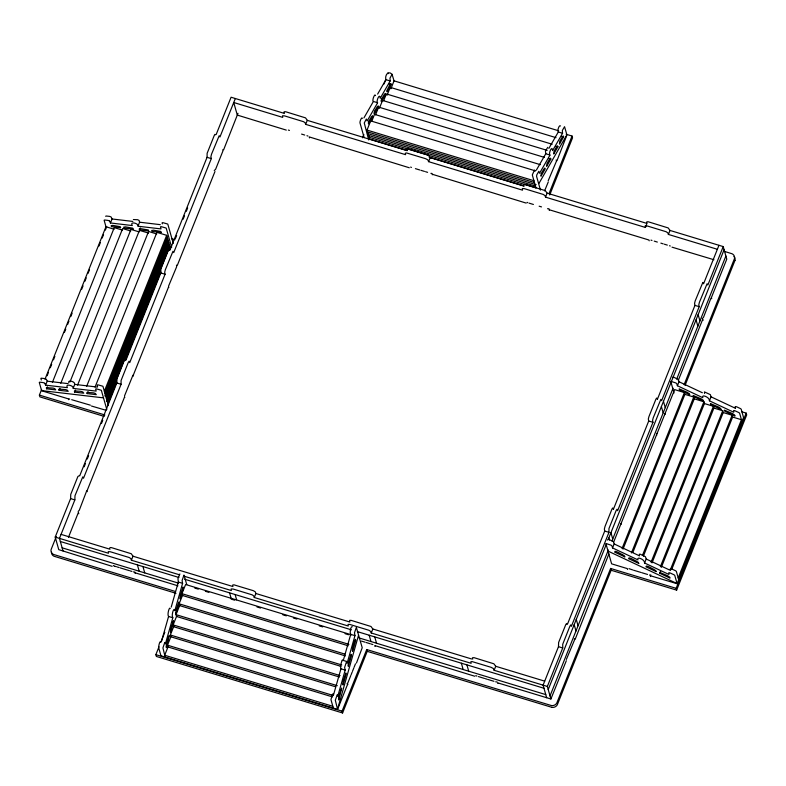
<?xml version="1.0" encoding="UTF-8"?>
<svg xmlns="http://www.w3.org/2000/svg" width="786" height="786" viewBox="0 0 786 786"><rect width="100%" height="100%" fill="white"/><g stroke="black" fill="none" stroke-linecap="round" stroke-linejoin="round"><path stroke-width="1.18" d="M664.72 413.986L664.534 414.802M620.861 523.731L620.665 524.517M179.876 573.957L177.96 578.683L178.334 582.043L171.21 607.136M186.773 584.617L183.973 575.077L182.106 580.461L182.588 583.33L174.846 610.624C173.932 606.291 171.083 615.428 172.812 617.767L165.384 643.921L164.765 642.476L162.928 647.919L165.198 657.057M352.383 626.727C350.969 625.558 349.387 632.396 350.713 634.351L343.59 659.454M356.461 663.04L362.218 647.743L356.353 627.385L354.486 632.769L354.967 635.648L347.127 663.227L346.606 661.439L342.352 660.142L341.802 661.055L340.358 666.273L340.947 668.788L333.51 694.942M161.444 641.523L168.568 616.479C166.917 614.878 169.432 605.898 170.238 608.639M168.528 637.033L166.514 644.343A4.284 1.002 -73.1 0 1 166.445 645.041L166.318 645.787A4.038 0.953 -73.1 0 1 166.131 646.534L166.396 647.654L169.255 635.717A2.663 0.629 -73.1 0 1 169.059 636.169L168.626 636.994M346.606 661.439L344.622 667.452L345.192 670.085L337.764 696.229L337.263 694.736L335.308 700.228L337.577 709.375L160.943 655.77L158.634 647.605C158.674 645.797 159.666 640.57 160.894 641.74M354.722 640.728L352.698 648.047A4.284 1.002 -73.1 0 1 352.639 648.735L352.511 649.482A4.038 0.953 -73.1 0 1 352.325 650.238L352.59 651.348L355.704 640.384L355.419 639.352L354.781 640.718M337.872 708.048L358.455 635.56M734.979 260.421L685.068 385.356M355.469 663.826L354.181 667.078M44.989 379.255L105.972 226.751L114.088 229.217M104.224 416.403L39.89 396.881L39.388 395.093L41.658 389.404M47.121 375.747L48.486 372.328M50.304 367.779L51.67 364.37M53.487 359.821L54.853 356.402M64.403 332.507L65.769 329.098M67.586 324.549L68.952 321.13M70.769 316.581L72.135 313.172M81.695 289.277L83.061 285.858M84.878 281.309L86.244 277.9M88.061 273.351L89.427 269.932M98.977 246.038L100.343 242.628M102.16 238.079L103.526 234.66M105.344 230.111L106.709 226.702M106.817 409.535L101.325 390.259L96.511 388.883A1.867 0.619 21.8 0 0 95.666 389.198L96.157 391.114L73.393 388.441C73.963 385.464 64.511 383.096 67.429 387.675L45.617 385.169L47.209 381.171L46.384 379.324A1.71 0.57 21.8 0 0 44.566 378.567L41.609 378.223A1.749 0.58 21.8 0 0 40.911 378.577L41.324 380.011M171.662 247.344L166.18 228.068L161.356 226.692A1.867 0.619 21.8 0 0 160.511 227.007L161.012 228.913L138.248 226.25C138.788 223.234 129.277 220.895 132.294 225.553L110.462 222.978L112.064 218.98L111.239 217.133A1.71 0.57 21.8 0 0 109.421 216.376L106.454 216.032A1.749 0.58 21.8 0 0 105.766 216.386M46.561 388.785L46.374 387.803A4.038 1.346 21.8 0 0 46.934 387.812L47.396 387.734A4.284 1.434 21.8 0 0 47.71 387.547C49.715 388.51 54.833 386.997 55.718 389.885L46.571 388.805L47.376 386.81M52.387 382.409L114.265 227.626L122.449 230.111M60.777 383.313L122.665 228.539L130.722 230.986M59.068 390.259L58.822 389.276A4.038 1.346 21.8 0 0 59.451 389.296L59.913 389.208A4.284 1.434 21.8 0 0 60.227 389.021C62.182 389.915 67.331 388.539 68.235 391.359L59.088 390.288L59.883 388.284M69.993 381.917L130.967 229.414L139.112 231.89M73.137 388.392L74.739 384.393C75.544 381.495 67.321 379.491 68.785 382.743M137.992 226.201L139.584 222.202L139.142 220.512L137.707 219.716L133.374 219.559M74.621 392.086L74.375 391.114A4.038 1.346 21.8 0 0 74.994 391.123L75.456 391.035A4.284 1.434 21.8 0 0 75.78 390.848C77.676 391.644 82.874 390.387 83.788 393.197L74.641 392.116L75.436 390.121M139.476 229.895L139.23 228.923A4.038 1.346 21.8 0 0 139.849 228.932L140.311 228.844A4.284 1.434 21.8 0 0 140.625 228.657L147.896 229.905A2.663 0.894 21.8 0 0 148.367 229.993L148.642 231.005L139.486 229.925L140.291 227.93M77.568 385.13L139.456 230.347L148.495 233.088M86.686 386.25L148.574 231.477L156.719 233.943M87.138 393.57L86.892 392.587A4.038 1.346 21.8 0 0 87.511 392.597L87.973 392.519A4.284 1.434 21.8 0 0 88.287 392.332C90.213 393.197 95.43 391.86 96.305 394.67L87.158 393.59L87.953 391.595M95.037 387.144L156.915 232.361L166.681 235.328L170.238 247.904L169.334 250.174M104.342 391.241L166.681 235.328M104.852 393.039L167.192 237.126M104.902 395.977L167.703 238.924M105.864 396.635L168.204 240.713M106.375 398.423L168.715 242.51M106.434 401.361L169.226 244.308M107.397 402.019L169.737 246.106M107.446 404.957L116.544 382.192M125.19 360.568L160.688 271.799M112.123 566.323L58.763 549.65L55.207 537.084L70.593 498.619L70.74 494.423L77.893 476.513L78.914 475.854M79.691 475.864L116.829 382.979L116.976 378.793L124.129 360.882L124.738 359.949L125.19 360.361M125.927 360.224L160.816 272.958L160.894 268.95L168.057 251.039L169.167 250.292M169.914 250.203L207.052 157.318L207.131 153.309L214.283 135.408L214.961 134.377L215.443 134.789M216.15 134.563L231.084 97.228L284.296 113.381M56.278 536.524L51.1 549.581A4.893 4.47 -15.8 0 0 53.546 554.454L175.475 591.504M84.141 466.825L85.478 463.485M87.266 459.024L88.602 455.684M101.443 423.556L102.75 420.294M175.366 238.689L176.644 235.486M183.167 219.176L184.504 215.816M186.302 211.336L187.638 207.976M235.338 98.515L219.952 136.99L219.206 135.664L211.542 154.174L210.923 156.591L211.306 158.615L173.716 252.62L172.979 251.294L165.315 269.814L164.687 272.221L165.07 274.245L129.719 362.651L129.12 361.177L128.216 362.592L121.073 380.532L121.083 384.275L83.493 478.281L82.756 476.876L74.984 495.711L74.847 499.906L59.461 538.381L63.018 550.937M68.441 537.359L78.394 512.462L78.777 513.72M237.981 113.341L223.597 149.88M179.041 574.664L131.4 560.212L133.001 556.213L131.272 553.737L111.455 547.626L110.069 547.547L109.726 548.196M646.632 224.462L645.434 227.459L545.513 197.139L544.953 195.596L543.244 194.437L524.223 188.62L522.326 188.512L522.533 190.163L428.576 161.651L427.79 159.813L425.609 158.693L406.608 152.965L405.311 153.221L405.596 154.675L305.675 124.355L307.277 120.346L305.548 117.871L285.731 111.759L284.139 111.779L284.149 112.84M610.634 568.455L611.144 570.253L676.638 590.129L676.137 588.331L610.634 568.455L556.783 703.048A4.893 4.47 -15.8 0 1 551.379 705.543L366.718 649.541L367.229 651.339L342.588 712.961L156.365 656.448L155.854 654.65L158.998 646.809M160.786 642.329L164.814 632.249M362.523 137.796L363.859 134.435M384.02 84.014L385.818 79.533M406.912 150.391L369.558 139.053L367.013 130.073L370.687 120.887L535.315 170.847M348.257 645.787L182.46 595.474L181.949 593.676L185.624 584.489L351.421 634.803M371.896 120.916L374.529 114.343L540.316 164.667M345.427 655.917L179.64 605.603L179.129 603.805L182.627 595.041M375.561 114.844L378.656 107.093L544.452 157.406M341.153 666.41L176.526 616.45L176.015 614.652L180.004 604.689M379.383 108.33L382.546 100.421L547.174 150.381M339.444 677.031L173.647 626.717L173.136 624.919L176.752 615.88M383.637 100.765L386.368 93.927L552.165 144.241M335.465 686.758L170.847 636.798L170.336 635.009L173.981 625.882M387.085 95.214L390.229 87.344L556.026 137.658M332.625 696.936L167.998 646.976L167.497 645.178L171.093 636.188M390.888 88.779L394.051 80.85L558.679 130.81M168.312 646.21L164.687 655.259L332.812 706.29M497.843 683.388L497.685 682.857L550.898 699L547.351 686.443L494.139 670.291L493.333 668.503L490.965 667.275L472.013 661.566L470.834 661.792L471.158 663.315L371.238 632.995L370.678 631.453L368.978 630.293L349.947 624.487L348.06 624.369L348.257 626.02L254.3 597.507L255.902 593.509L255.332 591.897L253.387 590.699L233.933 584.823L232.636 585.079L232.921 586.533L133.001 556.213M428.576 161.651L430.168 157.652L428.449 155.176L408.632 149.065L407.236 148.986L406.932 149.762M347.864 682.867L350.772 675.596M351.116 674.742L352.177 672.079M352.541 671.185L353.838 667.923M544.57 190.91L548.255 181.979M337.577 709.375L347.667 684.134L347.795 684.606M371.238 632.995L372.839 628.997L370.992 626.491L351.096 620.351L349.652 620.37L349.691 621.441M545.513 197.139L547.115 193.14L545.268 190.634L525.372 184.494L524.115 184.415L523.849 185.162M342.588 712.961L342.077 711.173L366.718 649.541M549.188 193.189L572.041 136.047L566.175 134.268M549.699 194.987L572.542 137.845L572.041 136.047M494.139 670.291L495.73 666.292L493.893 663.797L473.997 657.646L472.435 657.784L472.7 659.14M717.372 249.29L668.405 234.434L670.006 230.436L668.169 227.93L648.273 221.79L646.829 221.799L646.868 222.88M566.961 624.477L566.519 623.593L565.782 624.585L558.62 642.486L558.482 646.682L543.097 685.156L546.653 697.713M567.571 623.927L604.709 531.051L604.355 529.047L605.033 526.414L612.019 508.945L612.756 507.953L613.188 508.847M613.355 509.426L648.705 421.021L648.322 418.997L648.941 416.59L655.937 399.101L656.752 398.011L657.204 398.866M657.351 399.396L694.942 305.381L694.559 303.367L695.178 300.95L702.841 282.439L703.49 283.432M703.588 283.766L718.964 245.291M547.351 686.443L562.727 647.969L562.727 644.225L569.87 626.295L570.774 624.88L571.373 626.354L608.963 532.338L608.953 528.595L616.096 510.654L617.01 509.249L617.609 510.713L652.96 422.308L652.577 420.294L653.195 417.877L660.859 399.367L661.606 400.693L699.196 306.678L698.813 304.654L699.432 302.246L707.095 283.726L707.842 285.053L723.218 246.588L670.006 230.436M548.225 689.558L606.546 543.696M608.374 539.137L724.103 249.702M550.023 695.885L608.344 550.023M611.989 540.906L673.042 388.215M676.687 379.098L725.891 256.03M550.898 699L566.333 660.692M608.895 553.953L575.097 639.49M613.66 542.094L674.634 389.601L684.4 392.558L684.911 394.356L623.023 549.139M678.289 380.404L702.743 319.234L703.067 320.374M650.327 575.725L677.11 583.713L674.801 575.548A1.749 0.58 21.8 0 0 673.759 574.664L670.458 573.122A1.749 0.59 21.8 0 0 668.758 572.798L668.925 574.448L644.589 563.012C645.1 559.475 636.208 555.908 637.947 559.887L612.559 547.94L614.161 543.941L613.561 541.996A1.867 0.619 21.8 0 0 612.363 541.063C611.862 541.249 607.332 537.752 607.627 540.11M741.964 421.522L739.646 413.357A1.749 0.58 21.8 0 0 738.604 412.473L735.303 410.931A1.749 0.59 21.8 0 0 733.613 410.606L733.78 412.257L709.444 400.821C709.974 397.294 701.004 393.688 702.792 397.696L677.404 385.749L679.006 381.75L678.436 379.884A1.867 0.619 21.8 0 0 677.218 378.872C676.707 379.058 672.187 375.561 672.482 377.919M684.125 384.649L734.478 258.623A4.893 4.47 -15.8 0 0 732.021 253.75L724.171 251.324M611.144 570.253L557.284 704.836A4.893 4.47 -15.8 0 1 551.89 707.341M622.06 548.481L684.4 392.558M631.423 552.961L693.763 397.048L684.459 394.218M632.848 552.479L694.274 398.846L693.763 397.048M642.467 555.397L703.902 401.764L693.733 398.679M643.429 556.056L704.403 403.562L703.902 401.764M644.589 563.012L646.19 559.013L645.463 556.753L640.246 554.209L639.332 554.199L639.44 554.739M709.444 400.821L711.035 396.822L710.357 394.631L704.423 391.909L704.561 393.442M651.063 562.206L713.403 406.293L704.099 403.464M652.026 562.864L713.914 408.081L713.403 406.293M660.378 566.677L722.727 410.754L713.511 407.963M661.34 567.335L723.228 412.552L722.727 410.754M659.837 573.338L659.523 572.316L667.835 575.804A4.284 1.434 21.8 0 0 668.395 576.305L668.994 576.718A4.038 1.346 21.8 0 0 669.652 577.081L670.036 578.132L659.837 573.338L660.633 571.343M670.704 568.897L732.139 415.254L722.776 412.414M671.666 569.555L732.64 417.052L732.139 415.254M678.2 577.916L741.453 419.724L732.179 416.914M677.11 583.713L743.556 417.523L741.247 409.359A1.749 0.58 21.8 0 0 740.206 408.474L736.904 406.922A1.71 0.57 21.8 0 0 736.109 406.667A1.749 0.59 21.8 0 0 735.215 406.608L735.313 408.062M676.137 588.331L746.189 413.122L741.512 411.697M676.638 590.129L746.7 414.91L746.189 413.122M657.224 433.096L656.811 433.823M375.57 95.587C374.961 92.463 371.699 100.736 373.271 101.659L363.947 117.871M394.218 81.43L392.067 74.336L389.974 78.138L390.17 80.958L380.237 98.25C379.854 92.296 375.855 101.315 377.516 102.956L367.15 120.975L366.355 119L364.272 122.98L368.693 139.947M547.773 147.316L545.455 150.951L545.759 153.761L536.327 170.189M556.979 160.678L566.942 134.966L564.554 126.664L562.354 130.447L562.55 133.276L552.617 150.558C552.234 144.614 548.235 153.624 549.895 155.264L539.53 173.284L538.813 171.289L536.75 174.934L536.583 176.398L540.463 190.094M377.624 94.104L385.916 79.671C384.708 76.34 387.616 69.758 392.126 74.326M391.241 84.544L387.076 91.795L386.781 90.803A2.663 0.629 -73.1 0 0 386.977 90.4L390.121 84.328A4.284 1.002 -73.1 0 0 390.367 84.249L390.632 84.004A4.038 0.953 -73.1 0 0 390.907 83.601L391.241 84.544L389.109 83.906M548.844 148.426L558.296 131.979C556.95 130.682 559.436 124.129 560.506 125.966M550.839 159.086L546.673 166.337L546.958 163.537L549.728 158.86A4.284 1.002 -73.1 0 0 549.964 158.792L550.229 158.536A4.038 0.953 -73.1 0 0 550.514 158.143L550.839 159.086L548.716 158.438M557.922 146.776L553.757 154.017L554.032 151.226L556.802 146.55A4.284 1.002 -73.1 0 0 557.048 146.481L557.313 146.225A4.038 0.953 -73.1 0 0 557.588 145.832L557.922 146.776L555.79 146.127M563.621 136.862L559.455 144.103L559.73 141.313L562.501 136.636A4.284 1.002 -73.1 0 0 562.747 136.567L563.012 136.312A4.038 0.953 -73.1 0 0 563.287 135.919L563.621 136.862L561.489 136.214M538.901 183.492L566.451 135.614M347.667 683.368L346.96 683.83M650.857 574.969L649.511 575.047M168.577 286.084L176.654 266.729L176.496 265.118M566.382 659.405L574.419 640.187L574.419 638.654M124.522 395.898L132.942 375.217M549.021 208.732L547.498 208.732M90.4 405.183L71.693 399.691M78.158 511.47L79.268 510.281L86.686 490.886M548.186 180.78L556.586 160.845L556.124 159.98M134.887 572.061L133.443 571.894M497.194 682.022L495.661 681.816M431.986 173.47L430.885 173.342M702.212 318.625L703.47 317.426L710.917 298.228M42.582 390.721L103.054 397.824M112.064 218.98L132.824 221.426M160.315 224.658L139.584 222.202M47.209 381.171L67.979 383.617M97.425 387.085L74.739 384.393M551.89 707.341L367.229 651.339M214.234 170.533L215.58 169.363L222.841 151.197L222.821 149.664M385.916 79.671L390.17 80.958M558.296 131.979L562.55 133.276M373.379 101.443L377.634 102.74M545.759 153.761L550.013 155.048M367.013 130.073L533.969 180.741M367.524 131.871L534.48 182.539M368.035 133.669L536.16 184.69M368.536 135.457L535.502 186.135M369.047 137.255L536.003 187.923M429.097 157.121L523.673 185.82M307.277 120.346L407.197 150.676M430.168 157.652L524.134 186.164M547.115 193.14L647.025 223.46M289.454 130.417L288.354 130.073M301.588 134.101L304.693 135.045M306.953 135.732L307.945 136.027M415.401 168.646L419.773 169.972M420.942 170.326L424.479 171.397M425.521 171.712L427.604 172.34M529.047 203.132L533.409 204.458M539.157 206.197L541.495 206.905M650.975 240.133L651.977 240.437M654.237 241.125L657.342 242.068M660.849 243.129L663.168 243.837M664.327 244.191L667.343 245.104M669.476 245.753L670.281 245.998M713.924 259.734L672.01 247.158M207.052 157.318L211.306 158.615M694.942 305.381L699.196 306.678M171.427 238.689L174.934 239.75M160.816 272.958L165.07 274.245M648.705 421.021L652.96 422.308M116.829 382.979L121.083 384.275M604.709 531.051L608.963 532.338M632.73 569.958L628.967 568.632M633.624 570.233L640.875 572.424M641.789 572.709L647.546 574.448M106.002 410.282L91.471 406.018M39.388 395.093L104.882 414.969M70.593 498.619L74.847 499.906M558.482 646.682L562.727 647.969M61.062 534.372L110.02 549.237M255.902 593.509L349.858 622.021M372.839 628.997L471.59 658.963M495.73 666.292L544.698 681.148M55.207 537.084L108.419 553.236L108.262 551.644L110.325 551.762L129.297 557.549L130.83 558.6L131.4 560.212M183.688 576.079L231.32 590.532L231.163 588.94L233.216 589.058L252.188 594.855L253.731 595.896L254.3 597.507M60.345 541.495L178.903 577.474M184.769 579.253L351.46 629.841M357.335 631.62L543.981 688.271M178.334 582.043L182.588 583.33M350.713 634.351L354.967 635.648M62.133 547.822L178.343 583.094M194.781 588.075L198.298 589.146M205.343 591.278L208.87 592.349M231.172 599.119L234.69 600.19M256.993 606.959L260.52 608.03M282.822 614.799L286.34 615.86M293.384 618.002L296.911 619.073M319.214 625.843L322.732 626.904M345.034 633.673L348.562 634.744M359.123 637.947L545.769 694.598M114.668 566.195L116.348 566.706M117.261 566.981L119.089 567.531M120.209 567.875L129.297 570.636M130.171 570.901L131.92 571.432M361.462 641.091L365.038 642.172M366.168 642.516L370.255 643.763M371.179 644.039L372.878 644.559M478.409 676.579L484.343 678.387M485.227 678.652L486.996 679.192M487.89 679.458L493.981 681.305M177.941 585.816L134.956 572.768L135.123 573.358M181.949 593.676L348.915 644.343M175.985 593.302L54.057 556.252A4.893 4.47 -15.8 0 1 51.483 552.224M179.129 603.805L344.916 654.119M176.015 614.652L341.812 664.976M168.568 616.479L172.812 617.767M340.947 668.788L345.192 670.085M173.136 624.919L340.102 675.587M170.336 635.009L337.292 685.677M167.497 645.178L333.284 695.492M155.854 654.65L342.077 711.173M69.728 399.091L69.06 398.866M476.886 676.117L475.795 675.616M411.432 167.438L410.656 167.074M114.225 566.058L113.322 565.527M387.871 73.039L388.127 73.658M527.77 202.729L527.092 202.336M702.35 392.735L679.006 381.75M711.035 396.822L735.372 408.258M639.549 555.889L614.161 543.941M646.19 559.013L670.527 570.449M608.521 551.34L675.96 583.055M109.637 221.131L110.462 222.978M44.782 383.322L45.617 385.169M342.352 660.142L342.539 660.653M333.176 693.674L332.311 694.529L330.975 699.687L333.323 708.078M677.404 385.749L676.815 383.804A1.867 0.619 21.8 0 0 675.616 382.87L670.743 381.308L674.015 392.99M670.193 569.359L670.36 568.799A1.749 0.59 21.8 0 1 670.91 568.789A1.71 0.57 21.8 0 1 672.059 569.113L675.361 570.665A1.749 0.58 21.8 0 1 676.402 571.55L678.711 579.714M612.559 547.94L611.989 546.073A1.867 0.619 21.8 0 0 610.761 545.062L605.888 543.499L611.616 563.837L627.307 568.602L627.562 569.486M534.961 170.945L534.49 170.031L532.299 174.914L535.905 187.726M362.484 118.303C361.589 116.387 359.762 121.604 359.959 122.793L364.134 137.579M723.218 246.588L726.775 259.144L711.389 297.619L711.703 298.719M698.145 314.606L699.943 320.934M696.062 319.833L697.85 326.161M668.405 234.434L667.845 232.892L666.145 231.732L647.114 225.926L645.227 225.808L645.434 227.459M649.207 240.821L648.981 240.025L549.06 209.695L549.217 210.226M663.472 401.332L665.261 407.659M665.153 413.249L665.359 413.976M661.39 406.559L663.178 412.886M656.516 434.864L656.674 435.454M650.425 576.05L650.562 576.56M621.166 523.28L621.333 523.859M526.188 203.093L432.123 174.207L432.29 174.787M610.948 532.702L612.736 539.029M608.855 537.929L609.455 540.041M576.276 619.427L578.064 625.754M574.183 624.654L575.971 630.981M409.3 167.762L309.232 136.911L309.507 137.904M474.813 676.245L374.794 645.552L375.05 646.465M466.923 664.887L468.711 671.215M461.362 663.197L463.16 669.525M305.675 124.355L305.106 122.744L303.563 121.692L284.601 115.906L282.538 115.778L282.695 117.379L233.737 102.514L237.293 115.08L286.3 130.103M374.745 636.906L376.543 643.233M369.194 635.226L370.982 641.553M214.961 171.535L177.322 265.344M173.264 243.346L167.782 224.069L162.957 222.684A1.867 0.619 21.8 0 0 162.113 223.008L162.329 223.853M168.794 287.391L168.626 286.802L133.276 375.207L133.502 376.013M235.122 594.54L236.615 599.806M229.571 592.85L231.064 598.126M106.13 227.331L104.165 220.385A1.749 0.58 21.8 0 1 104.852 220.031L107.82 220.385A1.71 0.57 21.8 0 1 109.618 221.121M124.787 397.362L124.63 396.832L87.04 490.847L87.266 491.643M108.419 405.537L102.927 386.26L98.103 384.875A1.867 0.619 21.8 0 0 97.258 385.199L97.572 386.398M142.954 566.568L144.742 572.896M137.403 564.879L139.191 571.206M68.677 399.691L68.451 398.885L41.629 390.74L39.32 382.576A1.749 0.58 21.8 0 1 40.007 382.222L42.975 382.576A1.71 0.57 21.8 0 1 44.763 383.313M733.957 256.541A4.893 4.47 -15.8 0 1 734.979 260.421M170.778 629.183L170.768 629.35A4.284 1.002 -73.1 0 1 170.709 630.048L170.572 630.794A4.038 0.953 -73.1 0 1 170.395 631.541L170.65 632.651L173.51 620.724A2.663 0.629 -73.1 0 1 173.323 621.176L170.778 629.134M176.064 610.565L176.064 610.722A4.284 1.002 -73.1 0 1 175.995 611.42L175.868 612.166A4.038 0.953 -73.1 0 1 175.691 612.913L175.946 614.033L179.061 603.068L178.786 602.027A2.663 0.629 -73.1 0 1 178.619 602.548L176.064 610.506M180.328 595.562L180.318 595.729A4.284 1.002 -73.1 0 1 180.259 596.417L180.132 597.173A4.038 0.953 -73.1 0 1 179.945 597.92L180.21 599.03L183.325 588.075L183.04 587.034A2.663 0.629 -73.1 0 1 182.873 587.555L180.328 595.513M338.894 696.494L338.894 696.661A4.284 1.002 -73.1 0 1 338.825 697.349L338.697 698.096A4.038 0.953 -73.1 0 1 338.511 698.852L338.776 699.962L341.635 688.035L338.894 696.445M343.158 681.501L343.158 681.57A4.284 1.002 -73.1 0 1 343.089 682.356L342.951 683.103A4.038 0.953 -73.1 0 1 342.775 683.859L343.03 684.97L346.145 674.005L345.869 672.973L343.158 681.452M348.444 662.873L348.444 663.04A4.284 1.002 -73.1 0 1 348.375 663.728L348.247 664.475A4.038 0.953 -73.1 0 1 348.07 665.231L348.326 666.341L351.44 655.377L351.155 654.345L348.444 662.824M624.791 556.852L614.593 552.077C614.161 549.267 621.903 554.857 622.659 554.611A4.284 1.434 21.8 0 0 623.151 555.044L623.75 555.456A4.038 1.346 21.8 0 0 624.408 555.81L624.791 556.852M638.753 563.405L628.545 558.64C627.965 555.771 636.1 561.479 636.611 561.175A4.284 1.434 21.8 0 0 637.102 561.607L637.701 562.01A4.038 1.346 21.8 0 0 638.37 562.373L638.753 563.405M656.084 571.55L645.886 566.785C645.581 563.994 653.127 569.516 653.952 569.319A4.284 1.434 21.8 0 0 654.443 569.752L655.043 570.155A4.038 1.346 21.8 0 0 655.701 570.518L656.084 571.55M689.646 394.66L679.438 389.885L679.133 388.864A2.663 0.894 21.8 0 0 679.635 389.07L687.504 392.42A4.284 1.434 21.8 0 0 687.996 392.853L688.605 393.265A4.038 1.346 21.8 0 0 689.263 393.619L689.646 394.66M703.598 401.214L693.399 396.449L693.085 395.427A2.663 0.894 21.8 0 0 693.596 395.633L701.466 398.983A4.284 1.434 21.8 0 0 701.957 399.416L702.556 399.819A4.038 1.346 21.8 0 0 703.215 400.182L703.598 401.214M720.939 409.359L710.731 404.594L710.426 403.572A2.663 0.894 21.8 0 0 710.927 403.778L718.797 407.128A4.284 1.434 21.8 0 0 719.288 407.561L719.888 407.963A4.038 1.346 21.8 0 0 720.556 408.327L720.939 409.359M734.89 415.922L724.682 411.147L724.378 410.125A2.663 0.894 21.8 0 0 724.879 410.331L732.749 413.682A4.284 1.434 21.8 0 0 733.25 414.114L733.849 414.527A4.038 1.346 21.8 0 0 734.507 414.89L734.89 415.922M120.572 227.675L111.425 226.614L111.219 225.611A4.038 1.346 21.8 0 0 111.779 225.621L112.241 225.543A4.284 1.434 21.8 0 0 112.565 225.356L119.836 226.604A2.663 0.894 21.8 0 0 120.307 226.692L120.572 227.675M133.089 229.148L123.942 228.097L123.736 227.095A4.038 1.346 21.8 0 0 124.296 227.105L124.758 227.016A4.284 1.434 21.8 0 0 125.082 226.83L132.353 228.078A2.663 0.894 21.8 0 0 132.824 228.166L133.089 229.148M161.159 232.45L152.003 231.398L151.747 230.396A4.038 1.346 21.8 0 0 152.366 230.406L152.828 230.327A4.284 1.434 21.8 0 0 153.142 230.141L160.413 231.379A2.663 0.894 21.8 0 0 160.884 231.467L161.159 232.45M368.87 121.172L368.496 122.537A2.663 0.629 -73.1 0 1 368.3 122.93L368.595 123.933L372.76 116.682L372.466 115.689A4.038 0.953 -73.1 0 1 372.161 116.141L371.886 116.397A4.284 1.002 -73.1 0 1 371.65 116.466L368.87 121.172M374.568 111.268L374.195 112.624A2.663 0.629 -73.1 0 1 373.998 113.027L374.293 114.019L378.459 106.768L378.194 105.855A4.038 0.953 -73.1 0 1 377.86 106.228L377.585 106.483A4.284 1.002 -73.1 0 1 377.349 106.552L374.578 111.219M381.652 98.948L381.279 100.313A2.663 0.629 -73.1 0 1 381.082 100.706L381.377 101.708L385.543 94.458L385.238 93.465A4.038 0.953 -73.1 0 1 384.934 93.907L384.668 94.163A4.284 1.002 -73.1 0 1 384.423 94.241L381.652 98.948M541.249 173.49L540.974 176.241L545.14 169L544.845 168.007A4.038 0.953 -73.1 0 1 544.541 168.45L544.266 168.705A4.284 1.002 -73.1 0 1 544.03 168.774L541.249 173.49"/></g></svg>
